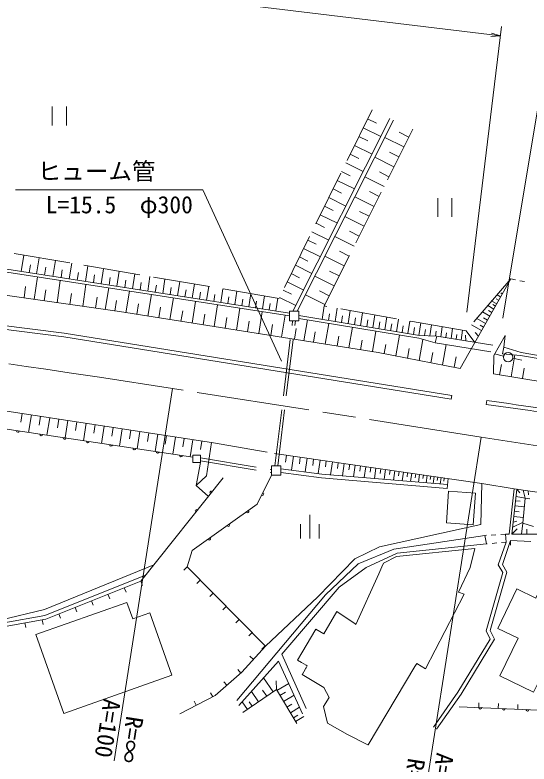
# Model space of a CAD drawing. Units: millimetres, scale not verified. Extents: x 40000 to 680000, y 20000 to 380000.
# Drawn here: x 399032 to 453567, y 259281 to 338776 of the extents above; entities that cross this region are included whole.
import ezdxf
from ezdxf.enums import TextEntityAlignment as Align

# ---------------------------------------------------------------- set-up
doc = ezdxf.new("R2010")
doc.units = ezdxf.units.MM
doc.header["$LTSCALE"] = 1000
doc.linetypes.add('CHAIN', pattern=[18.5, 12, -1.5, 3.5, -1.5])
doc.linetypes.add('DASHED', pattern=[7.5, 6, -1.5])
for name, color, linetype, lineweight in [('M-BGD', 7, 'Continuous', 13), ('M-BMK', 2, 'CHAIN', 13), ('M-STR-HTXT', 7, 'Continuous', 13)]:
    doc.layers.add(name, color=color, linetype=linetype, lineweight=lineweight)
doc.styles.add('ＭＳ ゴシック', font='')
doc.styles.get('ＭＳ ゴシック').set_extended_font_data('MS Gothic')

# ---------------------------------------------------------------- blocks, each defined once
blk = doc.blocks.new('田')
at = {"color": 7, "linetype": 'Continuous', "lineweight": 13}
for p, q in [((-0.75, 2), (-0.75, 0)), ((0.75, 0), (0.75, 2))]:
    blk.add_line(p, q, dxfattribs=at)
blk = doc.blocks.new('荒地')
at = {"color": 7, "linetype": 'Continuous', "lineweight": 13}
for p, q in [((0, 0), (0, 2.5)), ((-1, 1.5), (-1, 0)), ((1, 1.5), (1, 0))]:
    blk.add_line(p, q, dxfattribs=at)
blk = doc.blocks.new('open_arrow')
at = {"color": 0, "linetype": 'Continuous', "lineweight": -2}
blk.add_lwpolyline([(7.5, 1.25), (0, 0), (7.5, -1.25)], dxfattribs=at)

msp = doc.modelspace()

# ---------------------------------------------------------------- linework, layer by layer
at = {"layer": 'M-BGD', "linetype": 'DASHED'}
for p, q in [((436913, 328703), (427049, 308693)), ((431821, 307891), (441364, 326898)), ((427049, 308693), (396813, 313826)), ((451630, 310778), (446898, 305244)), ((446898, 305244), (431821, 307891)), ((426605, 290924), (428488, 306330)), ((426907, 290924), (428790, 306330)), ((443799, 304684), (450883, 303528)), ((443605, 303989), (450768, 302819)), ((419882, 293397), (426578, 292242)), ((418713, 291764), (426241, 290500)), ((418244, 288826), (418713, 291266)), ((418713, 291460), (426241, 290195)), ((418244, 288826), (419553, 287688)), ((448579, 289051), (451995, 288488)), ((453154, 287512), (452929, 284846)), ((461038, 286123), (453154, 287512)), ((452929, 284846), (454055, 284471))]:
    msp.add_line(p, q, dxfattribs=at)
at = {"layer": 'M-BGD'}
for p, q in [((428526, 307330), (438817, 327787)), ((428974, 307330), (439174, 327608)), ((436447, 327757), (437390, 327292)), ((435981, 326812), (437860, 325885)), ((440821, 325816), (439804, 326327)), ((435518, 325873), (436454, 325412)), ((440294, 324767), (438259, 325789)), ((435056, 324935), (436919, 324016)), ((434596, 324003), (435525, 323546)), ((439239, 322666), (437203, 323689)), ((439767, 323717), (438749, 324228)), ((434138, 323073), (435987, 322161)), ((433682, 322149), (434603, 321695)), ((438712, 321616), (437693, 322127)), ((433227, 321225), (435061, 320321)), ((438184, 320565), (436146, 321588)), ((432775, 320309), (433688, 319858)), ((437656, 319513), (436637, 320025)), ((432323, 319393), (434143, 318496)), ((437128, 318461), (435088, 319485)), ((431875, 318483), (432781, 318037)), ((431427, 317575), (433232, 316685)), ((436071, 316356), (434030, 317381)), ((436600, 317409), (435579, 317921)), ((430983, 316673), (431881, 316230)), ((430538, 315771), (432328, 314889)), ((435542, 315303), (434521, 315816)), ((374660, 315139), (428149, 306836)), ((374704, 315436), (428149, 307139)), ((430097, 314876), (430989, 314437)), ((435013, 314250), (432971, 315275)), ((399697, 311556), (399967, 313290)), ((429656, 313982), (431432, 313107)), ((434484, 313196), (433462, 313709)), ((401316, 311305), (401582, 313016)), ((403051, 311035), (403313, 312722)), ((404788, 310766), (405046, 312428)), ((429218, 313094), (430103, 312658)), ((433955, 312142), (431911, 313168)), ((400552, 311423), (400682, 312266)), ((402171, 311172), (402303, 312022)), ((403920, 310900), (404050, 311738)), ((406501, 310500), (406755, 312138)), ((408189, 310238), (408440, 311852)), ((428781, 312207), (430543, 311339)), ((401061, 308587), (401405, 310987)), ((405645, 310633), (405773, 311458)), ((407345, 310369), (407472, 311182)), ((409022, 310108), (409147, 310910)), ((409854, 309979), (410101, 311570)), ((411496, 309724), (411739, 311292)), ((413115, 309473), (413355, 311018)), ((428347, 311327), (429224, 310894)), ((432896, 310032), (430850, 311060)), ((433425, 311087), (432403, 311601)), ((403501, 308238), (403841, 310609)), ((406226, 307848), (406561, 310187)), ((410676, 309852), (410798, 310641)), ((412306, 309599), (412427, 310377)), ((413913, 309349), (414032, 310116)), ((414711, 309225), (414947, 310747)), ((416285, 308981), (416518, 310481)), ((417837, 308740), (418066, 310218)), ((427913, 310447), (429661, 309585)), ((446257, 301274), (451630, 310778)), ((452120, 310677), (451630, 310778)), ((453099, 310473), (452609, 310575)), ((393044, 309736), (410126, 307289)), ((399989, 308741), (400161, 309943)), ((402124, 308435), (402294, 309623)), ((408607, 307507), (408971, 309813)), ((410805, 307182), (411166, 309472)), ((415499, 309103), (415616, 309858)), ((417062, 308860), (417177, 309605)), ((418603, 308621), (418717, 309355)), ((419367, 308502), (419593, 309959)), ((420876, 308268), (421099, 309703)), ((422364, 308037), (422584, 309451)), ((427482, 309573), (428353, 309144)), ((432366, 308977), (431343, 309491)), ((450734, 309182), (450583, 309280)), ((404864, 308043), (405032, 309214)), ((407573, 307655), (407739, 308811)), ((409641, 307359), (409819, 308488)), ((413136, 306814), (413499, 309110)), ((415473, 306445), (415836, 308747)), ((420122, 308385), (420235, 309108)), ((421621, 308153), (421731, 308865)), ((423099, 307923), (423207, 308625)), ((423832, 307809), (424048, 309202)), ((425278, 307585), (425491, 308957)), ((426705, 307363), (426915, 308716)), ((427098, 308793), (428838, 307935)), ((431904, 308056), (429857, 309084)), ((450139, 308119), (449567, 308445)), ((450343, 308498), (450092, 308638)), ((450554, 308866), (450179, 309081)), ((383258, 307689), (404260, 305001)), ((411970, 306998), (412148, 308124)), ((414304, 306630), (414482, 307758)), ((417815, 306075), (418180, 308383)), ((420163, 305705), (420529, 308019)), ((422517, 305333), (422883, 307653)), ((424555, 307697), (424663, 308388)), ((425992, 307474), (426098, 308155)), ((431608, 306472), (431821, 307891)), ((449824, 307567), (449188, 307930)), ((450004, 307883), (449718, 308046)), ((383210, 307292), (404203, 304605)), ((410126, 307289), (437555, 302959)), ((416644, 306260), (416823, 307391)), ((418989, 305890), (419168, 307024)), ((424904, 304956), (425271, 307282)), ((427321, 304574), (427690, 306907)), ((429149, 307330), (428149, 307330)), ((428149, 307330), (428149, 306330)), ((429149, 306330), (429149, 307330)), ((429149, 306879), (441931, 304766)), ((432308, 306357), (432414, 307067)), ((433006, 306241), (433217, 307646)), ((434371, 306016), (434580, 307407)), ((435702, 305795), (435909, 307173)), ((437002, 305581), (437207, 306945)), ((449400, 306825), (448626, 307267)), ((449614, 307199), (449264, 307399)), ((421340, 305519), (421520, 306655)), ((423696, 305147), (423876, 306286)), ((428149, 306330), (429149, 306330)), ((429149, 306575), (441882, 304470)), ((429690, 304200), (430079, 306421)), ((433689, 306128), (433796, 306842)), ((435037, 305905), (435145, 306622)), ((436353, 305688), (436461, 306408)), ((437636, 305476), (437745, 306199)), ((438270, 305371), (438473, 306723)), ((439507, 305166), (439708, 306506)), ((440714, 304967), (440913, 306295)), ((441891, 304767), (442089, 306088)), ((448951, 306039), (448028, 306566)), ((449150, 306389), (448726, 306631)), ((426167, 304757), (426354, 305941)), ((428671, 304361), (428869, 305493)), ((431947, 303844), (432334, 306048)), ((434447, 303449), (434831, 305635)), ((438889, 305269), (438998, 305995)), ((440111, 305066), (440221, 305796)), ((441304, 304869), (441414, 305602)), ((442477, 304742), (442578, 305412)), ((443061, 304716), (443237, 305887)), ((444196, 304619), (444357, 305690)), ((445291, 304441), (445450, 305499)), ((446359, 304266), (446516, 305311)), ((448526, 305280), (447453, 305893)), ((448740, 305654), (448391, 305854)), ((445306, 297989), (404203, 304605)), ((445369, 298384), (404260, 305001)), ((430696, 304042), (430888, 305131)), ((433197, 303647), (433381, 304694)), ((436947, 303055), (437328, 305223)), ((439435, 302595), (439824, 304810)), ((441872, 304471), (443605, 303989)), ((441931, 304766), (443799, 304684)), ((443605, 303989), (443799, 304684)), ((443633, 304692), (443714, 305228)), ((444744, 304530), (444822, 305047)), ((445826, 304353), (445904, 304871)), ((446881, 304181), (446844, 304788)), ((447814, 304029), (446898, 305244)), ((448194, 304701), (447852, 305086)), ((449836, 302620), (451042, 304753)), ((450883, 303528), (451042, 304753)), ((435697, 303252), (435873, 304256)), ((438193, 302835), (438366, 303819)), ((441919, 302114), (442311, 304349)), ((444402, 301633), (444782, 303797)), ((437555, 302959), (446257, 301274)), ((440677, 302354), (440857, 303381)), ((443161, 301874), (443348, 302944)), ((450883, 303528), (450768, 302819)), ((450883, 303528), (452723, 302941)), ((452723, 302941), (460061, 301678)), ((445644, 301393), (445839, 302507)), ((449836, 302620), (449795, 300695)), ((450863, 302580), (449892, 302821)), ((452672, 302645), (450768, 302819)), ((451662, 300385), (452047, 302702)), ((451838, 302359), (452817, 302157)), ((452672, 302645), (460010, 301382)), ((450449, 300587), (450634, 301699)), ((452877, 300183), (453062, 301298)), ((449795, 300695), (462176, 298638)), ((382789, 299103), (419882, 293397)), ((445369, 298384), (445306, 297989)), ((449086, 297844), (449035, 297447)), ((417913, 291858), (381771, 297254)), ((399794, 296487), (399650, 295552)), ((400770, 296337), (400482, 294461)), ((401742, 296187), (401599, 295258)), ((402714, 296038), (402427, 294170)), ((403681, 295889), (403539, 294964)), ((404648, 295741), (404362, 293882)), ((405610, 295592), (405468, 294672)), ((406571, 295445), (406287, 293594)), ((407529, 295297), (407388, 294382)), ((408485, 295150), (408202, 293308)), ((409438, 295004), (409298, 294093)), ((410390, 294857), (410108, 293024)), ((411337, 294711), (411198, 293806)), ((412285, 294566), (412004, 292741)), ((413227, 294421), (413089, 293520)), ((414170, 294276), (413890, 292459)), ((415108, 294131), (414970, 293235)), ((416045, 293987), (415767, 292179)), ((416979, 293843), (416842, 292952)), ((417912, 293700), (417635, 291900)), ((418840, 293557), (418704, 292670)), ((419882, 293397), (419338, 289861)), ((418713, 292066), (417913, 292066)), ((417913, 292066), (417913, 291266)), ((418713, 291266), (418713, 292066)), ((426578, 292242), (448579, 289051)), ((427823, 292062), (427717, 291326)), ((428580, 291952), (428367, 290479)), ((429304, 291847), (429203, 291147)), ((417913, 291266), (418713, 291266)), ((430024, 291743), (429814, 290289)), ((430713, 291643), (430617, 290977)), ((431398, 291543), (431190, 290109)), ((432054, 291448), (431962, 290815)), ((432706, 291354), (432507, 289979)), ((433330, 291263), (433242, 290661)), ((433950, 291173), (433762, 289873)), ((434544, 291087), (434460, 290514)), ((435134, 291001), (434956, 289772)), ((427241, 290924), (426241, 290924)), ((426241, 290924), (426241, 289924)), ((427241, 289924), (427241, 290924)), ((427241, 290626), (431600, 290055)), ((427241, 290222), (431557, 289658)), ((435699, 290919), (435620, 290375)), ((436261, 290838), (436092, 289676)), ((436798, 290760), (436723, 290242)), ((437332, 290682), (437173, 289584)), ((437844, 290608), (437772, 290115)), ((438353, 290535), (438202, 289498)), ((438839, 290464), (438771, 289995)), ((439323, 290394), (439181, 289415)), ((439786, 290327), (439721, 289881)), ((440247, 290260), (440113, 289336)), ((440687, 290196), (440626, 289772)), ((412368, 278680), (421135, 289671)), ((419338, 289861), (418244, 288826)), ((426240, 289924), (424739, 286846)), ((426241, 289924), (427241, 289924)), ((431557, 289658), (444894, 288531)), ((431600, 290055), (444928, 288929)), ((441125, 290132), (440999, 289261)), ((441545, 290071), (441486, 289668)), ((441962, 290011), (441843, 289190)), ((442361, 289953), (442305, 289570)), ((442757, 289896), (442645, 289122)), ((443137, 289841), (443084, 289476)), ((443515, 289786), (443409, 289058)), ((443876, 289733), (443825, 289387)), ((444235, 289681), (444136, 288996)), ((444579, 289631), (444531, 289302)), ((444894, 288531), (444982, 289573)), ((448466, 284706), (448579, 289051)), ((451995, 288488), (451457, 283683)), ((452292, 288444), (451759, 283683)), ((451995, 288488), (468364, 286085)), ((452292, 288444), (452593, 288047)), ((452959, 288347), (453154, 287512)), ((453487, 288269), (453510, 287866)), ((452155, 287224), (452630, 287170)), ((452207, 287689), (453152, 287486)), ((424739, 286846), (417831, 281927)), ((452094, 286673), (453059, 286565)), ((451967, 285542), (452963, 285430)), ((452031, 286108), (452521, 286053)), ((437691, 282340), (448466, 284706)), ((451854, 284409), (452877, 284930)), ((451902, 284961), (452285, 285040)), ((452772, 283683), (452929, 284846)), ((451759, 283683), (452295, 284238)), ((453339, 283683), (453339, 284196)), ((448879, 283542), (439230, 282078)), ((449064, 283552), (448879, 283542)), ((449067, 282641), (448879, 283542)), ((450063, 283608), (449563, 283580)), ((451061, 283664), (450562, 283636)), ((451615, 283005), (450748, 280451)), ((451457, 283683), (451061, 283664)), ((451061, 283664), (451136, 282838)), ((451615, 283005), (451590, 282506)), ((451615, 283005), (453774, 282894)), ((454848, 283683), (451759, 283683)), ((435101, 281064), (437691, 282340)), ((439568, 281665), (449067, 282641)), ((449145, 282648), (449067, 282641)), ((450141, 282743), (449643, 282696)), ((451136, 282838), (450310, 280407)), ((451136, 282838), (450638, 282790)), ((417831, 281927), (417305, 280200)), ((439230, 282078), (435439, 280538)), ((436302, 280125), (439568, 281665)), ((447805, 282140), (439514, 281318)), ((447330, 280149), (447805, 282140)), ((431159, 277009), (435101, 281064)), ((439514, 281318), (438126, 280587)), ((402157, 275667), (413751, 280414)), ((417305, 280200), (416949, 279849)), ((417305, 280200), (425602, 271791)), ((435439, 280538), (431985, 277235)), ((433411, 278060), (436302, 280125)), ((437949, 280194), (437625, 279473)), ((438126, 280587), (437949, 280194)), ((450310, 280407), (450780, 279600)), ((450748, 280451), (451211, 279654)), ((402196, 275049), (412872, 279312)), ((450780, 279600), (449034, 273405)), ((451211, 279654), (449460, 273442)), ((402307, 274663), (412368, 278680)), ((412368, 278680), (412554, 278216)), ((418682, 278805), (418326, 278454)), ((410631, 277986), (410817, 277522)), ((427329, 270927), (433411, 278060)), ((408894, 277293), (409080, 276829)), ((420059, 277409), (419703, 277058)), ((431985, 277235), (422561, 266009)), ((425602, 271791), (431159, 277009)), ((405420, 275906), (405606, 275442)), ((407157, 276599), (407343, 276135)), ((421436, 276014), (421080, 275662)), ((397426, 274541), (402157, 275667)), ((403683, 275212), (403869, 274748)), ((397857, 274257), (402196, 275049)), ((397989, 273874), (402307, 274663)), ((401925, 274593), (402015, 274101)), ((422813, 274618), (422457, 274267)), ((400085, 274257), (400175, 273765)), ((424190, 273222), (423834, 272871)), ((449034, 273405), (449447, 272542)), ((449460, 273442), (449901, 272519)), ((449447, 272542), (446030, 266910)), ((449901, 272519), (446366, 266692)), ((425602, 271791), (423087, 269013)), ((425567, 271827), (425211, 271476)), ((424320, 270375), (423950, 270710)), ((429920, 265183), (427329, 270927)), ((426991, 270214), (422787, 265484)), ((429544, 264620), (426991, 270214)), ((429445, 270048), (429921, 269764)), ((423087, 269013), (420271, 266535)), ((422995, 268931), (422664, 269307)), ((429519, 268810), (429502, 268781)), ((429502, 268781), (431811, 267406)), ((429667, 269058), (429519, 268810)), ((429894, 269439), (429667, 269058)), ((429921, 269485), (429894, 269439)), ((421523, 267636), (421192, 268012)), ((426421, 266937), (425402, 268426)), ((426766, 267173), (426759, 268094)), ((426766, 267173), (423200, 264733)), ((425743, 266473), (425291, 267133)), ((428944, 263569), (426766, 267173)), ((426829, 267069), (428081, 267826)), ((432355, 266339), (431811, 267406)), ((420271, 266535), (416517, 264620)), ((420010, 266402), (419783, 266847)), ((424865, 265872), (424111, 266974)), ((427136, 266562), (427732, 266922)), ((427532, 265906), (428649, 266581)), ((431771, 265394), (432355, 266339)), ((446030, 266910), (443440, 263193)), ((446366, 266692), (443768, 262965)), ((418263, 265511), (418036, 265956)), ((423707, 265080), (423151, 265893)), ((424186, 265408), (423867, 265874)), ((427890, 265312), (428415, 265629)), ((448238, 265276), (448260, 265776)), ((450306, 265187), (450327, 265686)), ((452373, 265097), (452395, 265597)), ((428245, 264725), (429226, 265318)), ((432173, 263622), (431771, 265394)), ((446170, 265366), (465619, 264524)), ((428567, 264193), (429026, 264470)), ((428803, 263802), (429677, 264330)), ((432173, 263622), (434318, 262399)), ((434318, 262399), (436481, 261322))]:
    msp.add_line(p, q, dxfattribs=at)
for points in [[(445029, 288221), (447875, 288037), (447658, 284678), (444812, 284862)], [(456126, 280723), (454275, 276894), (452283, 277856), (450263, 273677), (452413, 272638), (450480, 268638), (454044, 266915), (454421, 267695), (459079, 265443), (462034, 271557), (460291, 272400), (462764, 277515)], [(401231, 273009), (404197, 264629), (415685, 268695), (413340, 275320), (411533, 274680), (410912, 276436)]]:
    msp.add_lwpolyline(points, close=True, dxfattribs=at)
for points in [[(441467, 269628), (441652, 269941), (442571, 269393), (446672, 277300), (446069, 277533), (447330, 280149)], [(437625, 279473), (435204, 274086), (435115, 274147)], [(435115, 274147), (433193, 275462), (431784, 273098), (430945, 273598), (429453, 271095)], [(429453, 271095), (428990, 270319), (429445, 270048)], [(429921, 269764), (430044, 269691), (429921, 269485)], [(436481, 261322), (436519, 261303), (441467, 269628)]]:
    msp.add_lwpolyline(points, dxfattribs=at)
msp.add_circle((451348, 302459), 500, dxfattribs=at)
for centre, radius, start, end in [((420209, 75614), 223698, 79.3824, 82.59618), ((420209, 75614), 224098, 79.3824, 82.59618), ((399342, 294631), 150, 171.50845, 351.50845), ((401815, 294262), 150, 171.50845, 351.50845), ((404288, 293893), 150, 171.50845, 351.50845), ((406760, 293523), 150, 171.50845, 351.50845), ((409233, 293154), 150, 171.50845, 351.50845), ((411705, 292785), 150, 171.50845, 351.50845), ((414178, 292416), 150, 171.50845, 351.50845), ((416651, 292047), 150, 171.50845, 351.50845), ((419869, 288084), 150, 51.42383, 231.42383), ((425275, 287944), 150, 243.99665, 63.99665), ((418310, 286130), 150, 51.42383, 231.42383), ((423698, 286105), 150, 215.44921, 35.44921), ((421662, 284655), 150, 215.44921, 35.44921), ((419625, 283205), 150, 215.44921, 35.44921), ((448402, 265269), 150, 177.5207, 357.5207), ((450899, 265161), 150, 177.5207, 357.5207), ((453397, 265053), 150, 177.5207, 357.5207)]:
    msp.add_arc(centre, radius, start, end, dxfattribs=at)
at = {"layer": 'M-BMK'}
msp.add_line((448487, 293980), (415761, 299128), dxfattribs=at)
for points in [[(398392, 301740), (400228, 301480), (402311, 301179), (404781, 300813), (407998, 300328), (415761, 299128)], [(448487, 293980), (456210, 292779), (459407, 292271), (461858, 291873), (462450, 291776)]]:
    msp.add_lwpolyline(points, dxfattribs=at)
at = {"layer": 'M-STR-HTXT'}
for p, q in [((366410, 346771), (450541, 336555)), ((446980, 307231), (450661, 337548)), ((450779, 306614), (455780, 336700)), ((415761, 299128), (409545, 259614)), ((448487, 293980), (442271, 254466))]:
    msp.add_line(p, q, dxfattribs=at)
msp.add_lwpolyline([(427325, 302053), (418973, 320229), (399079, 320229)], dxfattribs=at)

# ---------------------------------------------------------------- block references
at = {"layer": 'M-BGD', "xscale": 1000, "yscale": 1000}
for name, p in [('田', (403739, 327058)), ('田', (444641, 317343)), ('荒地', (430320, 283223))]:
    msp.add_blockref(name, p, dxfattribs=at)
at = {"layer": 'M-STR-HTXT', "xscale": 133, "yscale": 133, "rotation": 173.1}
msp.add_blockref('open_arrow', (450541, 336555), dxfattribs=at)
at = {"layer": 'M-STR-HTXT', "rotation": 114.7}
msp.add_blockref('open_arrow', (427325, 302053), dxfattribs=at)

# ---------------------------------------------------------------- texts
at = {"layer": 'M-STR-HTXT', "style": 'ＭＳ ゴシック'}
msp.add_text('ヒューム管', height=1833, dxfattribs=at).set_placement((413938, 320729), align=Align.BOTTOM_RIGHT)
msp.add_text('L=15.5  φ300', height=1833, dxfattribs=at).set_placement((410098, 317176), align=Align.BOTTOM_CENTER)
for s, p in [('A=100', (406936, 260206)), ('R=∞', (409545, 259614)), ('A=100', (442271, 254466)), ('R=∞', (439430, 255147))]:
    msp.add_text(s, height=1833, rotation=261.06, dxfattribs=at).set_placement(p, align=Align.BOTTOM_RIGHT)

doc.saveas('drawing.dxf')
